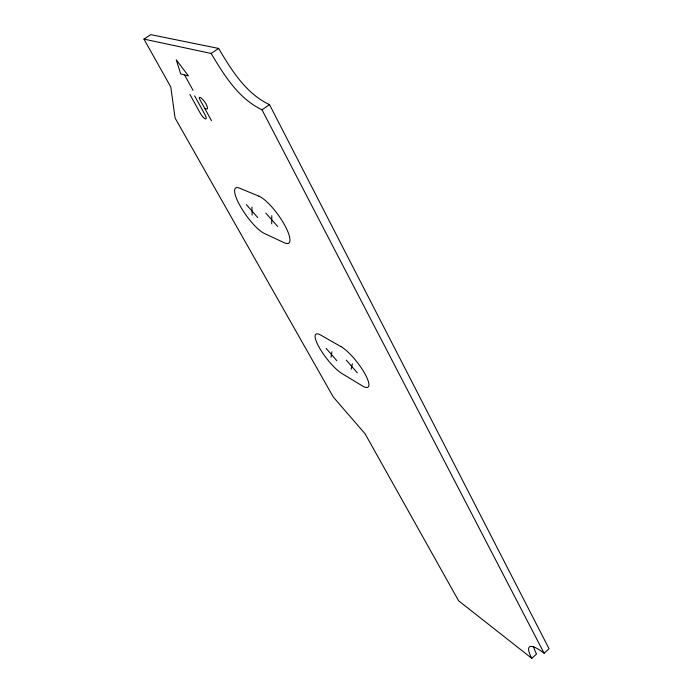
<?xml version="1.0" encoding="UTF-8"?>
<svg xmlns="http://www.w3.org/2000/svg" width="693" height="693" viewBox="0 0 693 693"><rect width="100%" height="100%" fill="white"/><g stroke="black" fill="none" stroke-linecap="round" stroke-linejoin="round"><path stroke-width="1.04" d="M271.699 223.796L271.795 215.662M331.046 357.267L331.921 351.784M351.178 369.187L352.356 363.721M531.791 658.35A42.16 8.957 48.1 0 1 544.1 653.239L549.047 648.735L269.508 104.608C245.859 93.59 231.497 70.08 218.65 48.441L150.762 34.65L143.953 39.094L170.781 86.98L175.086 118.035L333.324 397.063L365.055 433.757L458.636 600.814L531.791 658.35L536.538 654.036A42.1 9.148 48 0 1 533.662 646.907M143.953 39.094L211.14 53.456C224.09 75.095 238.453 98.553 262.015 109.797L269.508 104.608M211.14 53.456L218.65 48.441M184.277 74.835L180.708 73.908L176.247 59.797L188.444 75.918L184.555 74.905L193.044 90.35M205.05 108.541L206.488 108.983A6.895 1.888 56.1 0 0 206.038 104.028A6.895 1.888 56.1 0 0 200.173 97.462L199.766 97.341A3.361 0.918 56.1 0 0 200.008 99.775L211.46 120.66M265.843 213.08L277.668 226.455M246.336 204.608L257.761 217.567M346.24 360.143L357.311 372.817M326.126 348.406L336.85 360.706M189.934 94.491L200.225 113.124A6.055 1.629 55.9 0 0 205.371 118.893A6.055 1.629 55.9 0 0 204.963 114.622L194.638 95.851M262.015 109.797L544.1 653.239M251.949 207.042L252.139 215.055M258.87 196.154L239.293 188.063A28.24 7.415 54.4 0 0 239.934 205.535A28.24 7.415 54.4 0 0 264.475 233.524L284.286 242.758A29.011 7.883 54.2 0 0 284.745 225.251A29.011 7.883 54.2 0 0 258.87 196.154M340.921 346.587L320.694 335.057A25.624 6.376 52.2 0 0 319.014 347.063A25.624 6.376 52.2 0 0 342.021 373.588L362.352 385.888A26.317 6.731 52 0 0 365.133 374.168A26.317 6.731 52 0 0 340.921 346.587"/></g></svg>
